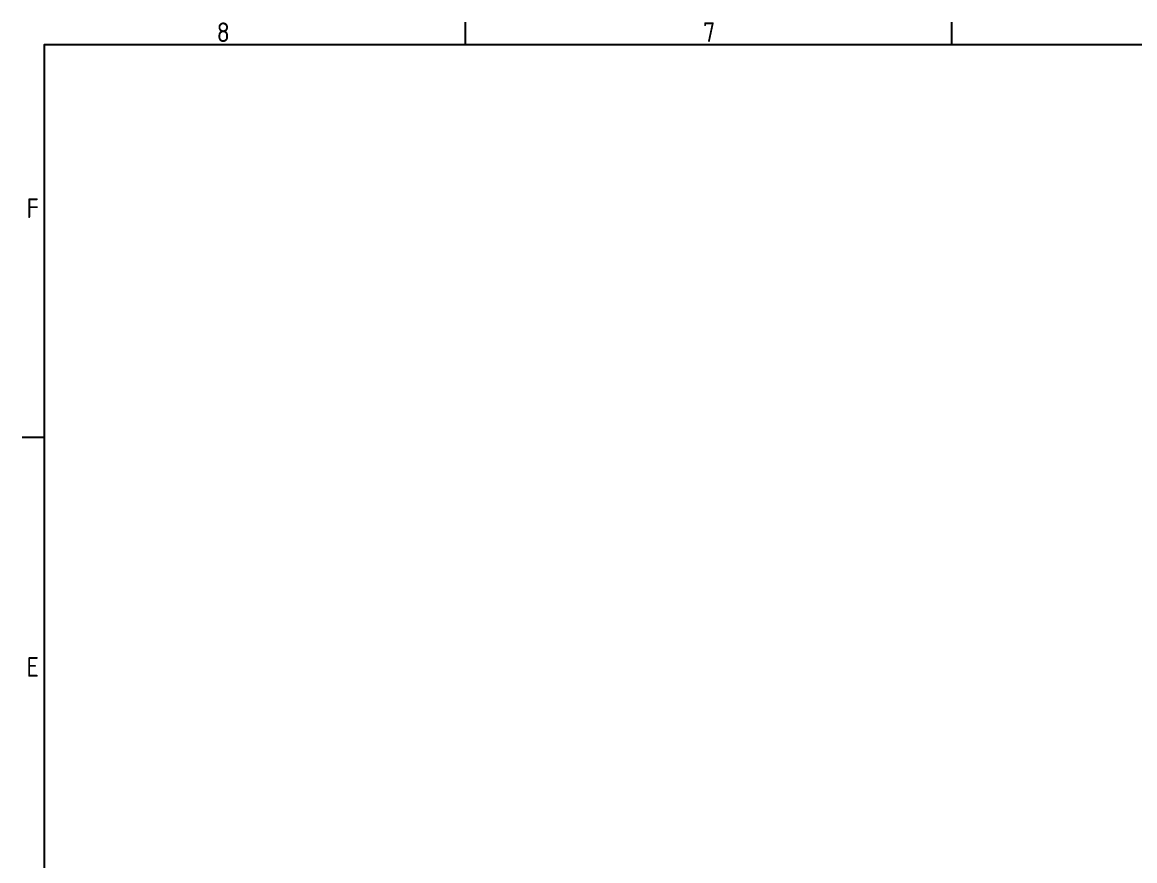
# Model space of a CAD drawing. Header units: millimetres. Extents: x 0 to 2970, y 0 to 2100.
# Drawn here: x 33 to 882, y 1427 to 2067 of the extents above; entities that cross this region are included whole.
import ezdxf

# ---------------------------------------------------------------- set-up
doc = ezdxf.new("R2010")
doc.units = ezdxf.units.MM
doc.header["$LTSCALE"] = 5
doc.layers.get('0').update_dxf_attribs({"color": 3, "lineweight": 25})
doc.layers.add('경계(ISO)', color=7, linetype='Continuous', lineweight=25)
doc.styles.add('문자 텍스트_M2B', font='isocp.shx')

# ---------------------------------------------------------------- blocks, each defined once
blk = doc.blocks.new('경계 Default Border')
at = {"layer": '경계(ISO)'}
for p, q in [((74.25, 410), (74.25, 413.4)), ((148.5, 410), (148.5, 413.4)), ((10, 350), (6.6, 350))]:
    blk.add_line(p, q, dxfattribs=at)
at = {"layer": '경계(ISO)', "flags": 128}
blk.add_lwpolyline([(10, 10), (10, 410), (584, 410), (584, 10), (10, 10)], dxfattribs=at)
at = {"layer": '경계(ISO)', "color": 2, "char_height": 3, "attachment_point": 7, "style": '문자 텍스트_M2B'}
for s, insert in [('8', (36.27, 410.37)), ('7', (110.52, 410.39)), ('F', (7.24, 383.5)), ('E', (7.24, 313.47))]:
    blk.add_mtext(s, dxfattribs=dict(at, insert=insert))

msp = doc.modelspace()

# ---------------------------------------------------------------- block references
at = {"xscale": 5, "yscale": 5, "zscale": 5}
msp.add_blockref('경계 Default Border', (0, 0), dxfattribs=at)

doc.saveas('drawing.dxf')
